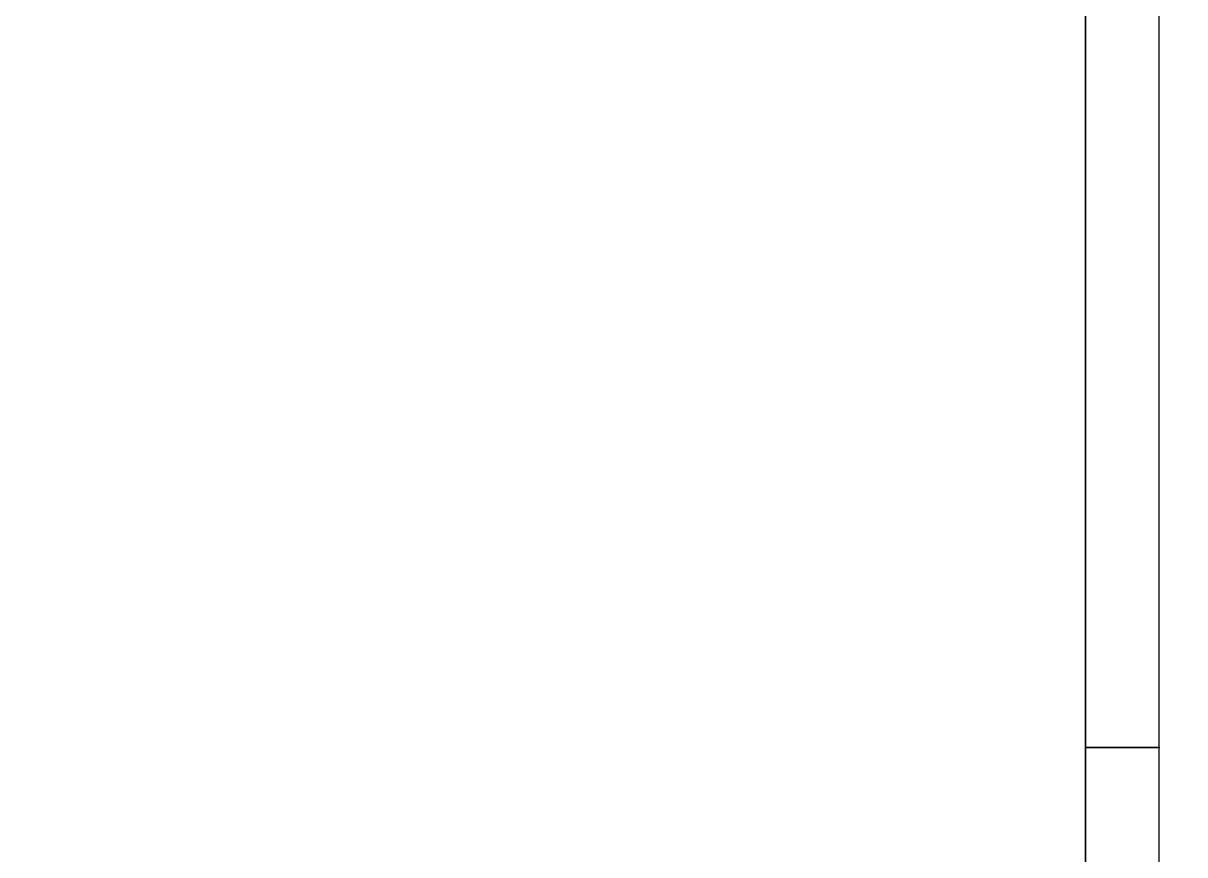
# Model space of a CAD drawing. Header units: millimetres. Extents: x 0 to 13850, y 0 to 6064.
# Drawn here: x 8228 to 10228, y 1431 to 2863 of the extents above; entities that cross this region are included whole.
import ezdxf

# ---------------------------------------------------------------- set-up
doc = ezdxf.new("R2010")
doc.units = ezdxf.units.MM
doc.layers.add('PT Top Right', color=96, linetype='Continuous', true_color=0x007f00)
doc.layers.add('Walls', color=1, linetype='Continuous', true_color=0xff0000)
for name, color, linetype in [('Rooms$Living Room', 7, 'Continuous'), ('Rooms$Terrace', 7, 'Continuous'), ('Windows', 7, 'Continuous')]:
    doc.layers.add(name, color=color, linetype=linetype)

msp = doc.modelspace()

# ---------------------------------------------------------------- linework, layer by layer
at = {"layer": 'PT Top Right'}
for p in [(10057.4, 1616), (10184.4, 1616)]:
    msp.add_point(p, dxfattribs=at)
at = {"layer": 'Rooms$Living Room'}
msp.add_lwpolyline([(2101, 5937.2), (2101, 127), (5179.2, 127), (5179.2, 3808), (5273.2, 3808), (5273.2, 127), (10057.4, 127), (10057.4, 5937.2)], close=True, dxfattribs=at)
at = {"layer": 'Rooms$Terrace'}
msp.add_lwpolyline([(10184.4, 5937.2), (13850.2, 5937.2), (13850.2, 127), (10184.4, 127)], close=True, dxfattribs=at)
at = {"layer": 'Walls'}
msp.add_lwpolyline([(10057.4, 127), (10184.4, 127), (10184.4, 1616), (10057.4, 1616)], close=True, dxfattribs=at)
at = {"layer": 'Windows'}
msp.add_lwpolyline([(10057.4, 1616), (10184.4, 1616), (10184.4, 4448.2), (10057.4, 4448.2)], close=True, dxfattribs=at)

doc.saveas('drawing.dxf')
